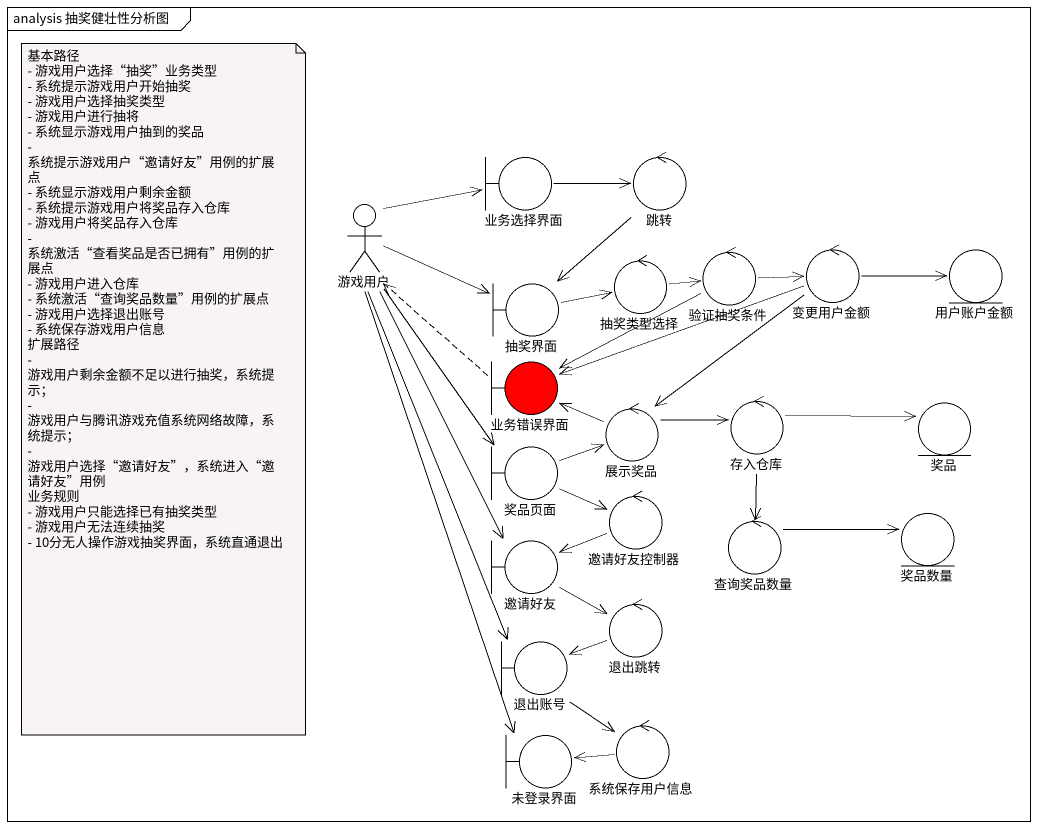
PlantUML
@startuml
mainframe analysis 抽奖健壮性分析图
boundary 业务选择界面
control 跳转
actor 游戏用户
boundary 抽奖界面
control 抽奖类型选择
control 验证抽奖条件
control 变更用户金额
entity 用户账户金额
boundary 业务错误界面 #FF0000
boundary 奖品页面
control 展示奖品
control 存入仓库
entity 奖品
control 邀请好友控制器
boundary 邀请好友
control 查询奖品数量
entity 奖品数量
control 退出跳转
boundary 退出账号
boundary 未登录界面
control 系统保存用户信息
业务选择界面 -right-> 跳转
跳转 --> 抽奖界面
游戏用户 -right-> 业务选择界面
游戏用户 -right-> 抽奖界面
游戏用户 --> 奖品页面
游戏用户 --> 邀请好友
游戏用户 --> 退出账号
游戏用户 --> 未登录界面
抽奖界面 -right-> 抽奖类型选择
抽奖类型选择 -right-> 验证抽奖条件
验证抽奖条件 -right-> 变更用户金额
验证抽奖条件 -left-> 业务错误界面
变更用户金额 -right-> 用户账户金额
变更用户金额 -left-> 业务错误界面
变更用户金额 --> 展示奖品
业务错误界面 .up.> 游戏用户
奖品页面 -right-> 展示奖品
奖品页面 -right-> 邀请好友控制器
展示奖品 -left-> 业务错误界面
展示奖品 -right-> 存入仓库
存入仓库 -right-> 奖品
存入仓库 --> 查询奖品数量
邀请好友控制器 -left-> 邀请好友
邀请好友 --> 退出跳转
查询奖品数量 -right-> 奖品数量
退出跳转 -left-> 退出账号
退出账号 --> 系统保存用户信息
未登录界面 <-right- 系统保存用户信息
note as N1
  基本路径
  - 游戏用户选择“抽奖”业务类型
  - 系统提示游戏用户开始抽奖
  - 游戏用户选择抽奖类型
  - 游戏用户进行抽将
  - 系统显示游戏用户抽到的奖品
  - 系统提示游戏用户“邀请好友”用例的扩展点
  - 系统显示游戏用户剩余金额
  - 系统提示游戏用户将奖品存入仓库
  - 游戏用户将奖品存入仓库
  - 系统激活“查看奖品是否已拥有”用例的扩展点
  - 游戏用户进入仓库
  - 系统激活“查询奖品数量”用例的扩展点
  - 游戏用户选择退出账号
  - 系统保存游戏用户信息
  扩展路径
  - 游戏用户剩余金额不足以进行抽奖，系统提示；
  - 游戏用户与腾讯游戏充值系统网络故障，系统提示；
  - 游戏用户选择“邀请好友”，系统进入“邀请好友”用例
  业务规则
  - 游戏用户只能选择已有抽奖类型
  - 游戏用户无法连续抽奖
  - 10分无人操作游戏抽奖界面，系统直通退出
end note
@enduml
